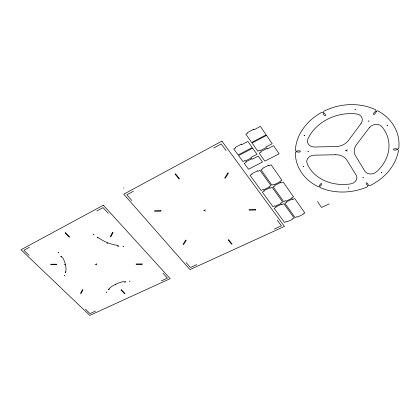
<?xml version="1.0" encoding="UTF-8"?>
<svg xmlns="http://www.w3.org/2000/svg" width="420" height="420" viewBox="0 0 420 420"><rect width="100%" height="100%" fill="white"/><g stroke="black" fill="none" stroke-linecap="round" stroke-linejoin="round"><path stroke-width="0.63" d="M65.557 271.682L65.447 272.564M95.104 264.301L96.091 264.296L96.432 263.639M203.59 210.43L204.677 210.42L205.16 209.654M345.319 150.46L346.537 150.434L347.219 149.53M376.346 111.452C374.441 116.345 371.123 114.828 375.659 111.132A1.312 1.092 -21.1 0 0 375.322 109.594A52.374 43.113 -14.1 0 0 324.319 110.99A1.276 1.103 -15.8 0 0 323.741 112.544C327.653 116.025 324.114 117.647 323.027 112.917A1.27 1.097 -15.2 0 0 321.29 112.576A52.316 43.071 -14.1 0 0 295.349 150.134A1.202 1.018 -7.8 0 0 296.525 151.158C301.812 149.51 301.529 153.3 296.51 151.809A1.202 1.013 -7.6 0 0 295.292 152.885A52.311 43.066 -14.1 0 0 317.651 186.422A1.166 0.94 -8 0 0 319.289 186.065C320.57 181.892 324.035 183.335 319.914 186.359A1.166 0.94 -8.2 0 0 320.303 187.656A52.374 43.113 -14.1 0 0 367.106 186.942A1.192 0.94 -12.7 0 0 367.71 185.624C364.098 182.774 367.631 181.067 368.398 185.309A1.197 0.94 -13 0 0 370.004 185.614A52.374 43.113 -14.1 0 0 398.438 150.738A1.265 1.008 -18.2 0 0 397.346 149.693C391.755 151.431 392.364 147.52 397.435 149.032A1.27 1.013 -18.5 0 0 398.822 147.929A52.374 43.113 -14.1 0 0 378.163 111.032A1.312 1.092 -21.1 0 0 376.331 111.473M108.775 289.595L109.468 288.955M123.517 188.118L124.005 187.856M29.405 247.306L23.851 250.299L29.132 255.35M96.784 210.998L103.052 207.622L108.208 213.266M133.413 191.263L126.835 194.806L131.938 200.639M213.685 148.008L221.198 143.96L226.054 150.559M95.482 311.094L90.032 313.593L85.428 309.188M161.301 280.906L167.402 278.114L162.944 273.231M196.859 264.6L190.486 267.524L186.081 262.495M274.234 229.115L281.437 225.813L277.294 220.18M329.18 203.921L321.484 207.448L317.478 201.542M123.989 282.114L125.192 281.867M118.314 246.062L117.495 245.952M98.091 237.998L97.451 237.505M96.091 264.296L96.731 264.947M204.677 210.42L205.286 211.171M61.11 256.352L61.73 257.339M346.537 150.434L347.078 151.31M62.459 257.245A34.471 22.964 27.2 0 1 65.825 271.772M108.974 288.724A32.739 20.816 5.8 0 1 123.627 281.558M117.558 245.375A36.839 30.618 12.8 0 1 98.401 237.683M115.595 284.802L116.025 284.875L115.6 284.781M118.088 246.031L118.54 246.109L118.088 246.005M348.374 187.971L348.889 187.94L348.374 187.955M123.102 246.424L123.548 246.498L123.102 246.398M124.976 281.836L125.407 281.909L124.976 281.836M355.042 109.279L355.604 109.237L355.047 109.247M129.612 281.159L130.042 281.232L129.623 281.127M58.244 252.667L58.679 252.777L58.244 252.667M60.89 256.31L61.325 256.421L60.89 256.3M64.733 264.663L65.168 264.757L64.738 264.642M64.46 275.714L64.885 275.819L64.465 275.683M368.634 121.112C369.38 121.832 369.106 120.188 368.634 121.112M65.231 272.522L65.662 272.617L65.231 272.512M304.143 135.418L304.684 135.408L304.143 135.418M303.151 166.693L303.665 166.703L303.156 166.661M381.355 172.688L381.885 172.652L381.355 172.672M307.944 151.531L308.474 151.541L307.949 151.499M387.062 125.37L387.618 125.297L387.062 125.354M362.954 177.77L363.479 177.734L362.954 177.76M93.529 234.266L93.98 234.365L93.534 234.255M97.225 237.463L97.676 237.562L97.235 237.426M106.995 243.164L107.447 243.264L107 243.138M106.297 292.105L106.717 292.194L106.297 292.094M108.565 289.553L108.985 289.648L108.565 289.543M82.415 289.779L80.504 293.423L81.008 293.622L82.924 289.979L82.415 289.779M112.502 232.381L110.266 236.649L110.806 236.875L113.048 232.607L112.502 232.381M185.687 240.114L183.031 244.346L183.561 244.571L186.218 240.34L185.687 240.114M227.834 172.977L224.679 178.001L225.246 178.259L228.407 173.234L227.834 172.977M361.001 123.632L348.385 140.537A13.745 11.534 -14.5 0 1 336.278 146.533L314.47 147.005A7.366 6.226 -11.2 0 1 307.976 138.721A42.473 34.955 -14 0 1 356.543 113.941A7.702 6.463 -18.1 0 1 361.001 123.632M369.296 127.769L356.564 144.532A13.729 11.14 -16 0 0 355.546 155.862L364.875 171.192A7.34 5.849 -14.6 0 0 376.582 171.78A42.473 34.955 -14 0 0 381.785 126.583A7.697 6.305 -18.7 0 0 369.296 127.769M103.352 205.222L21 249.748L89.812 315.399L170.179 278.649L103.352 205.222M221.902 141.131L123.758 194.192L189.971 269.603L284.424 226.412L221.902 141.131M253.722 129.203L247.517 132.536L247.895 133.072L245.837 134.174L251.69 142.49L266.149 134.852L260.353 126.389L254.095 129.749L253.722 129.203M65.531 232.769L65.1 233.006L69.2 237.19L69.636 236.959L65.531 232.769M175.607 173.906L175.093 174.184L179.015 179.041L179.529 178.768L175.607 173.906M241.416 144.128L235.373 147.336L235.751 147.856L233.751 148.922L238.135 154.948L252.226 147.562L247.884 141.424L241.794 144.653L241.416 144.128M266.522 135.398L252.068 143.021L257.817 151.19L259.859 150.129L260.222 150.649L266.369 147.457L266.007 146.932L272.213 143.708L266.522 135.398M252.688 148.218L238.602 155.594L242.928 161.542L244.918 160.514L245.285 161.023L251.286 157.92L250.919 157.405L256.972 154.271L252.688 148.218M267.01 148.381L260.867 151.567L261.23 152.087L259.192 153.143L264.831 161.144L279.148 153.841L273.572 145.698L267.372 148.906L267.01 148.381M251.864 158.723L245.863 161.821L246.23 162.33L244.246 163.354L248.504 169.213L262.49 162.073L258.274 156.114L252.226 159.238L251.864 158.723M257.628 170.825L251.68 173.828L252.042 174.321L250.068 175.319L261.109 190.444L263.067 189.483L263.413 189.961L269.309 187.073L268.963 186.596L270.942 185.624L259.98 170.315L257.985 171.318L257.628 170.825M268.663 165.244L262.621 168.299L262.978 168.798L260.978 169.811L271.929 185.136L273.913 184.165L274.26 184.648L280.245 181.713L279.904 181.225L281.909 180.243L271.042 164.724L269.015 165.748L268.663 165.244M269.819 187.782L263.923 190.664L264.269 191.142L262.316 192.097L272.979 206.703L274.916 205.784L275.252 206.246L281.096 203.474L280.76 203.007L282.718 202.078L272.134 187.294L270.16 188.26L269.819 187.782M280.749 182.432L274.764 185.357L275.111 185.84L273.126 186.811L283.7 201.611L285.668 200.676L285.999 201.143L291.931 198.329L291.601 197.862L293.591 196.917L283.096 181.939L281.09 182.915L280.749 182.432M281.584 204.157L275.746 206.923L276.082 207.38L274.144 208.299L284.45 222.416L286.367 221.534L286.692 221.981L292.483 219.319L292.163 218.867L294.1 217.975L283.878 203.69L281.92 204.619L281.584 204.157M292.42 199.022L286.487 201.831L286.823 202.298L284.855 203.228L295.071 217.529L297.024 216.631L297.344 217.082L303.224 214.384L302.904 213.927L304.873 213.019L294.735 198.55L292.75 199.49L292.42 199.022M121.417 289.826L120.986 290.026L124.593 293.701L125.018 293.506L121.417 289.826M228.727 239.815L228.223 240.051L231.63 244.272L232.129 244.041L228.727 239.815M335.727 154.739L314.113 155.179A7.192 5.964 -9.3 0 0 307.083 163.448A42.473 34.955 -14 0 0 350.474 183.934A7.166 5.733 -11.8 0 0 356.228 175.256L346.815 160.072A13.241 10.81 -11.3 0 0 335.727 154.739M160.912 210.688L154.471 210.767L154.539 211.255L160.976 211.176L160.912 210.688M255.685 209.57L249.039 209.648L249.055 210.147L255.696 210.068L255.685 209.57M56.511 264.206L50.684 264.222L50.804 264.642L56.627 264.626L56.511 264.206M142.091 263.944L136.101 263.959L136.174 264.385L142.165 264.369L142.091 263.944"/></g></svg>
